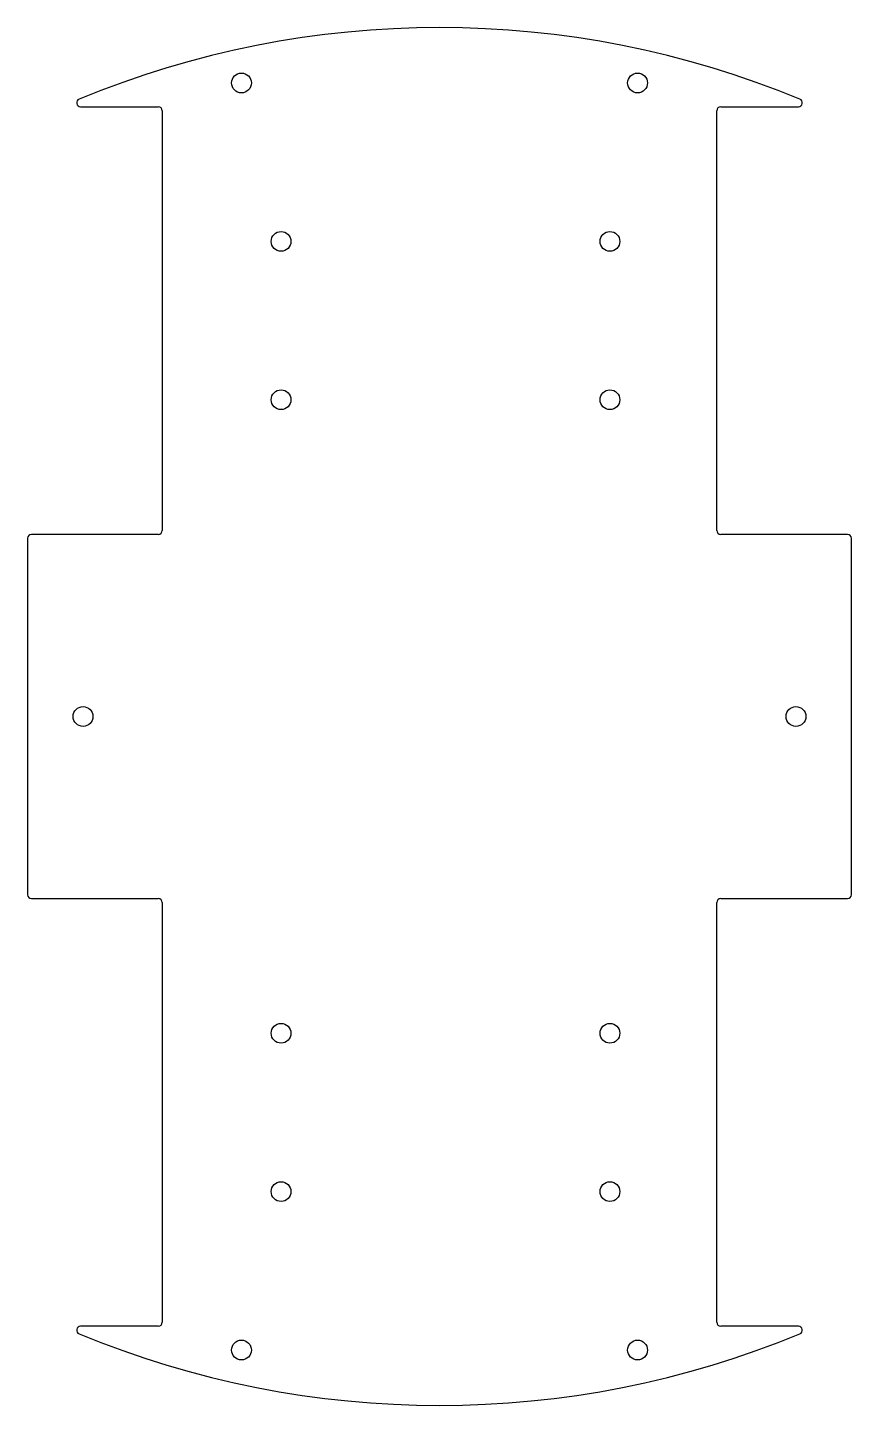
# Model space of a CAD drawing. Header units: millimetres. Extents: x -134 to 74, y -227 to 121.
import ezdxf

# ---------------------------------------------------------------- set-up
doc = ezdxf.new("R2010")
doc.units = ezdxf.units.MM

msp = doc.modelspace()

# ---------------------------------------------------------------- linework, layer by layer
at = {"color": 7, "linetype": 'Continuous', "lineweight": 25}
for p, q in [((-120.22, 100.53), (-100.62, 100.53)), ((-99.62, 99.53), (-99.62, -6.47)), ((40.38, -6.47), (40.38, 99.53)), ((41.38, 100.53), (60.98, 100.53)), ((-133.62, -8.47), (-133.62, -98.47)), ((-100.62, -7.47), (-132.62, -7.47)), ((73.38, -7.47), (41.38, -7.47)), ((74.38, -98.47), (74.38, -8.47)), ((-132.62, -99.47), (-100.62, -99.47)), ((-99.62, -100.47), (-99.62, -206.47)), ((40.38, -206.47), (40.38, -100.47)), ((41.38, -99.47), (73.38, -99.47)), ((-100.62, -207.47), (-120.22, -207.47)), ((60.98, -207.47), (41.38, -207.47))]:
    msp.add_line(p, q, dxfattribs=at)
for centre in [(-79.62, 106.53), (20.38, 106.53), (-69.62, 66.53), (13.41, 66.53), (-69.62, 26.53), (13.41, 26.53), (-119.62, -53.47), (60.38, -53.47), (-69.62, -133.47), (13.41, -133.47), (-69.62, -173.47), (13.41, -173.47), (-79.62, -213.47), (20.38, -213.47)]:
    msp.add_circle(centre, 2.5, dxfattribs=at)
for centre, radius, start, end in [((-29.62, -117.47), 238, 67.5256, 112.4744), ((-120.22, 101.53), 1, 112.4744, 270), ((60.98, 101.53), 1, 270, 67.5256), ((-100.62, 99.53), 1, 360, 90), ((41.38, 99.53), 1, 90, 180), ((-100.62, -6.47), 1, 270, 0), ((41.38, -6.47), 1, 180, 270), ((-132.62, -8.47), 1, 90, 180), ((73.38, -8.47), 1, 360, 90), ((-132.62, -98.47), 1, 180, 270), ((-100.62, -100.47), 1, 0, 90), ((41.38, -100.47), 1, 90, 180), ((73.38, -98.47), 1, 270, 360), ((-120.22, -208.47), 1, 90, 247.5256), ((-100.62, -206.47), 1, 270, 0), ((41.38, -206.47), 1, 180, 270), ((60.98, -208.47), 1, 292.4744, 90), ((-29.62, 10.53), 238, 247.5256, 292.4744)]:
    msp.add_arc(centre, radius, start, end, dxfattribs=at)

doc.saveas('drawing.dxf')
